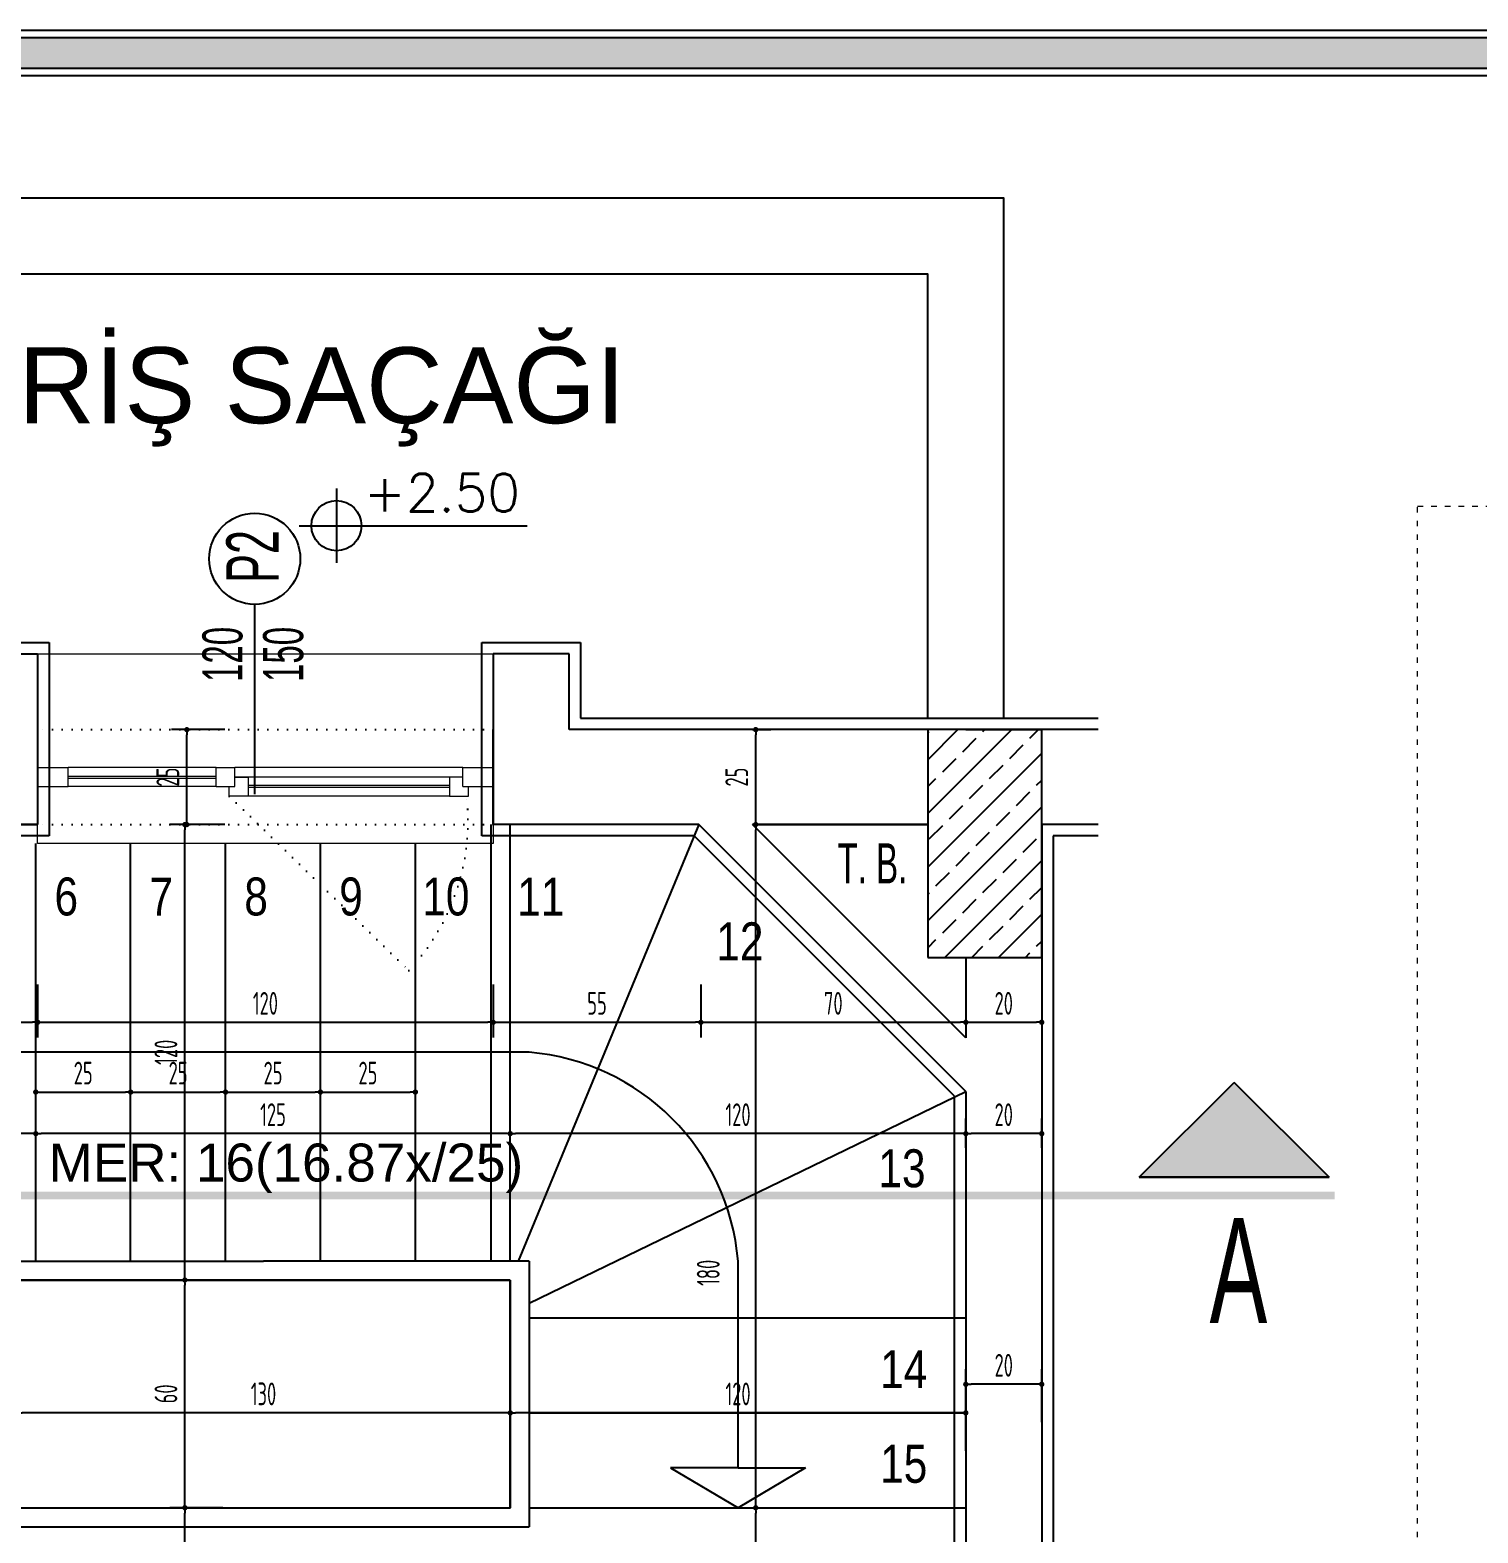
# Model space of a CAD drawing. Extents: x 41749 to 92598, y -24291 to 29432.
# Drawn here: x 88390 to 89343, y -22381 to -21391 of the extents above; entities that cross this region are included whole.
import ezdxf

# ---------------------------------------------------------------- set-up
doc = ezdxf.new("R2010")
doc.units = 0
doc.header["$MEASUREMENT"] = 0
doc.header["$PDMODE"] = 3
for name, pattern in [('ACAD_ISO03W100', [30, 12, -18]), ('DASHED', [0.75, 0.5, -0.25]), ('DOT', [6.35, 0, -6.35]), ('DUZ', [500, 500])]:
    doc.linetypes.add(name, pattern=pattern)
doc.layers.get('0').update_dxf_attribs({"linetype": 'CONTINUOUS'})
doc.layers.get('Defpoints').update_dxf_attribs({"linetype": 'CONTINUOUS'})
for name, color, linetype, lineweight in [('1-UYGULAMA', 6, 'DUZ', 0), ('KAPI-ACILIM1', 13, 'ACAD_ISO03W100', 20), ('KAPI-GOR', 153, 'CONTINUOUS', 15)]:
    doc.layers.add(name, color=color, linetype=linetype, lineweight=lineweight)
for name, color, linetype in [('DUVAR', 6, 'CONTINUOUS'), ('İÇ ÖLÇÜ', 95, 'CONTINUOUS'), ('KOLON', 5, 'CONTINUOUS'), ('MAHAL', 21, 'CONTINUOUS'), ('MERBAS', 231, 'CONTINUOUS'), ('MERDIVEN', 3, 'CONTINUOUS'), ('P', 7, 'DOT'), ('SEMBOL', 21, 'CONTINUOUS'), ('SIVA', 7, 'CONTINUOUS'), ('tar', 12, 'CONTINUOUS'), ('YAZI', 7, 'CONTINUOUS')]:
    doc.layers.add(name, color=color, linetype=linetype)
doc.styles.add('KOT', font='ROMANS.SHX')
doc.styles.add('mahal', font='arial.ttf', dxfattribs={"height": 70})
doc.styles.add('OLCU', font='isocpeur.ttf', dxfattribs={"width": 0.59})
doc.styles.add('POZ', font='arial.ttf', dxfattribs={"width": 0.8, "height": 12.5})
doc.dimstyles.new('OLCU3', dxfattribs={"dimscale": 0.5, "dimtxt": 30, "dimasz": 7, "dimexe": 20, "dimexo": 0, "dimgap": 10, "dimtad": 1, "dimdec": 4, "dimrnd": 0.5, "dimdsep": 46, "dimtxsty": 'OLCU', "dimblk1": 'DOT', "dimblk2": 'DOT', "dimsah": 1, "dimcen": 0.09, "dimclrt": 4, "dimadec": 0, "dimazin": 0, "dimtfac": 1, "dimtdec": 4, "dimtix": 1, "dimtmove": 2, "dimatfit": 3, "dimfxl": 0, "dimtolj": 1, "dimtzin": 0, "dimarcsym": 0})

# ---------------------------------------------------------------- blocks, each defined once
blk = doc.blocks.new('DOT')
at = {"color": 0, "linetype": 'ByBlock'}
blk.add_line((-0.5, 0), (-1, 0), dxfattribs=at)
at = {"color": 0, "linetype": 'ByBlock', "const_width": 0.5}
blk.add_lwpolyline([(-0.25, 0, 1), (0.25, 0, 1)], format="xyb", close=True, dxfattribs=at)
blk = doc.blocks.new('*D2597')
at = {"layer": 'Defpoints', "color": 0, "transparency": 16777216}
for p in [(88394.78, -21857.73), (88255.52, -21913.98), (88394.78, -22044.23)]:
    blk.add_point(p, dxfattribs=at)
at = {"layer": 'İÇ ÖLÇÜ', "color": 0, "lineweight": -2, "transparency": 16777216}
for p, q in [((88255.52, -22019.23), (88255.52, -22054.23)), ((88394.78, -22019.23), (88394.78, -22054.23)), ((88259.02, -22044.23), (88391.28, -22044.23))]:
    blk.add_line(p, q, dxfattribs=at)
at = {"layer": 'İÇ ÖLÇÜ', "color": 0, "lineweight": -2, "transparency": 16777216, "xscale": 3.5, "yscale": 3.5, "zscale": 3.5, "rotation": 180}
blk.add_blockref('DOT', (88255.52, -22044.23), dxfattribs=at)
at = {"layer": 'İÇ ÖLÇÜ', "color": 0, "lineweight": -2, "transparency": 16777216, "xscale": 3.5, "yscale": 3.5, "zscale": 3.5}
blk.add_blockref('DOT', (88394.78, -22044.23), dxfattribs=at)
at = {"layer": 'İÇ ÖLÇÜ', "color": 4, "transparency": 16777216, "insert": (88325.15, -22031.73), "char_height": 15, "attachment_point": 5, "style": 'OLCU'}
blk.add_mtext('\\A1;55', dxfattribs=at)
blk = doc.blocks.new('*D2598')
at = {"layer": 'Defpoints', "color": 0, "transparency": 16777216}
for p in [(88394.78, -21851.48), (88694.78, -21896.51), (88694.78, -22044.23)]:
    blk.add_point(p, dxfattribs=at)
at = {"layer": 'İÇ ÖLÇÜ', "color": 0, "lineweight": -2, "transparency": 16777216}
for p, q in [((88394.78, -22019.23), (88394.78, -22054.23)), ((88694.78, -22019.23), (88694.78, -22054.23)), ((88398.28, -22044.23), (88691.28, -22044.23))]:
    blk.add_line(p, q, dxfattribs=at)
at = {"layer": 'İÇ ÖLÇÜ', "color": 0, "lineweight": -2, "transparency": 16777216, "xscale": 3.5, "yscale": 3.5, "zscale": 3.5, "rotation": 180}
blk.add_blockref('DOT', (88394.78, -22044.23), dxfattribs=at)
at = {"layer": 'İÇ ÖLÇÜ', "color": 0, "lineweight": -2, "transparency": 16777216, "xscale": 3.5, "yscale": 3.5, "zscale": 3.5}
blk.add_blockref('DOT', (88694.78, -22044.23), dxfattribs=at)
at = {"layer": 'İÇ ÖLÇÜ', "color": 4, "transparency": 16777216, "insert": (88544.78, -22031.73), "char_height": 15, "attachment_point": 5, "style": 'OLCU'}
blk.add_mtext('\\A1;120', dxfattribs=at)
blk = doc.blocks.new('*D2599')
at = {"layer": 'Defpoints', "color": 0, "transparency": 16777216}
for p in [(88694.78, -21896.51), (88831.55, -21913.98), (88831.55, -22044.23)]:
    blk.add_point(p, dxfattribs=at)
at = {"layer": 'İÇ ÖLÇÜ', "color": 0, "lineweight": -2, "transparency": 16777216}
for p, q in [((88694.78, -22019.23), (88694.78, -22054.23)), ((88831.55, -22019.23), (88831.55, -22054.23)), ((88698.28, -22044.23), (88828.05, -22044.23))]:
    blk.add_line(p, q, dxfattribs=at)
at = {"layer": 'İÇ ÖLÇÜ', "color": 0, "lineweight": -2, "transparency": 16777216, "xscale": 3.5, "yscale": 3.5, "zscale": 3.5, "rotation": 180}
blk.add_blockref('DOT', (88694.78, -22044.23), dxfattribs=at)
at = {"layer": 'İÇ ÖLÇÜ', "color": 0, "lineweight": -2, "transparency": 16777216, "xscale": 3.5, "yscale": 3.5, "zscale": 3.5}
blk.add_blockref('DOT', (88831.55, -22044.23), dxfattribs=at)
at = {"layer": 'İÇ ÖLÇÜ', "color": 4, "transparency": 16777216, "insert": (88763.16, -22031.73), "char_height": 15, "attachment_point": 5, "style": 'OLCU'}
blk.add_mtext('\\A1;55', dxfattribs=at)
blk = doc.blocks.new('*D2600')
at = {"layer": 'Defpoints', "color": 0, "transparency": 16777216}
for p in [(88831.55, -21913.98), (89006.03, -22027.92), (89006.03, -22044.23)]:
    blk.add_point(p, dxfattribs=at)
at = {"layer": 'İÇ ÖLÇÜ', "color": 0, "lineweight": -2, "transparency": 16777216}
for p, q in [((88831.55, -22019.23), (88831.55, -22054.23)), ((89006.03, -22027.92), (89006.03, -22054.23)), ((88835.05, -22044.23), (89002.53, -22044.23))]:
    blk.add_line(p, q, dxfattribs=at)
at = {"layer": 'İÇ ÖLÇÜ', "color": 0, "lineweight": -2, "transparency": 16777216, "xscale": 3.5, "yscale": 3.5, "zscale": 3.5, "rotation": 180}
blk.add_blockref('DOT', (88831.55, -22044.23), dxfattribs=at)
at = {"layer": 'İÇ ÖLÇÜ', "color": 0, "lineweight": -2, "transparency": 16777216, "xscale": 3.5, "yscale": 3.5, "zscale": 3.5}
blk.add_blockref('DOT', (89006.03, -22044.23), dxfattribs=at)
at = {"layer": 'İÇ ÖLÇÜ', "color": 4, "transparency": 16777216, "insert": (88918.79, -22031.73), "char_height": 15, "attachment_point": 5, "style": 'OLCU'}
blk.add_mtext('\\A1;70', dxfattribs=at)
blk = doc.blocks.new('*D2601')
at = {"layer": 'Defpoints', "color": 0, "transparency": 16777216}
for p in [(89006.03, -22027.92), (89056.03, -22042.51), (89056.03, -22044.23)]:
    blk.add_point(p, dxfattribs=at)
at = {"layer": 'İÇ ÖLÇÜ', "color": 0, "lineweight": -2, "transparency": 16777216}
for p, q in [((89006.03, -22027.92), (89006.03, -22054.23)), ((89009.53, -22044.23), (89052.53, -22044.23)), ((89056.03, -22042.51), (89056.03, -22054.23))]:
    blk.add_line(p, q, dxfattribs=at)
at = {"layer": 'İÇ ÖLÇÜ', "color": 0, "lineweight": -2, "transparency": 16777216, "xscale": 3.5, "yscale": 3.5, "zscale": 3.5, "rotation": 180}
blk.add_blockref('DOT', (89006.03, -22044.23), dxfattribs=at)
at = {"layer": 'İÇ ÖLÇÜ', "color": 0, "lineweight": -2, "transparency": 16777216, "xscale": 3.5, "yscale": 3.5, "zscale": 3.5}
blk.add_blockref('DOT', (89056.03, -22044.23), dxfattribs=at)
at = {"layer": 'İÇ ÖLÇÜ', "color": 4, "transparency": 16777216, "insert": (89031.03, -22031.73), "char_height": 15, "attachment_point": 5, "style": 'OLCU'}
blk.add_mtext('\\A1;20', dxfattribs=at)
blk = doc.blocks.new('*D2602')
at = {"layer": 'Defpoints', "color": 0, "transparency": 16777216}
for p in [(89006.03, -22117.57), (89006.03, -22127.02), (89056.03, -22127.02)]:
    blk.add_point(p, dxfattribs=at)
at = {"layer": 'İÇ ÖLÇÜ', "color": 0, "lineweight": -2, "transparency": 16777216}
for p, q in [((89006.03, -22127.02), (89006.03, -22107.57)), ((89056.03, -22127.02), (89056.03, -22107.57)), ((89052.53, -22117.57), (89009.53, -22117.57))]:
    blk.add_line(p, q, dxfattribs=at)
at = {"layer": 'İÇ ÖLÇÜ', "color": 0, "lineweight": -2, "transparency": 16777216, "xscale": 3.5, "yscale": 3.5, "zscale": 3.5, "rotation": 180}
blk.add_blockref('DOT', (89006.03, -22117.57), dxfattribs=at)
at = {"layer": 'İÇ ÖLÇÜ', "color": 0, "lineweight": -2, "transparency": 16777216, "xscale": 3.5, "yscale": 3.5, "zscale": 3.5}
blk.add_blockref('DOT', (89056.03, -22117.57), dxfattribs=at)
at = {"layer": 'İÇ ÖLÇÜ', "color": 4, "transparency": 16777216, "insert": (89031.03, -22105.07), "char_height": 15, "attachment_point": 5, "style": 'OLCU'}
blk.add_mtext('\\A1;20', dxfattribs=at)
blk = doc.blocks.new('*D2603')
at = {"layer": 'Defpoints', "color": 0, "transparency": 16777216}
for p in [(88706.03, -22117.57), (88706.03, -22127.02), (89006.03, -22127.02)]:
    blk.add_point(p, dxfattribs=at)
at = {"layer": 'İÇ ÖLÇÜ', "color": 0, "lineweight": -2, "transparency": 16777216}
for p, q in [((88706.03, -22127.02), (88706.03, -22107.57)), ((89006.03, -22127.02), (89006.03, -22107.57)), ((89002.53, -22117.57), (88709.53, -22117.57))]:
    blk.add_line(p, q, dxfattribs=at)
at = {"layer": 'İÇ ÖLÇÜ', "color": 0, "lineweight": -2, "transparency": 16777216, "xscale": 3.5, "yscale": 3.5, "zscale": 3.5, "rotation": 180}
blk.add_blockref('DOT', (88706.03, -22117.57), dxfattribs=at)
at = {"layer": 'İÇ ÖLÇÜ', "color": 0, "lineweight": -2, "transparency": 16777216, "xscale": 3.5, "yscale": 3.5, "zscale": 3.5}
blk.add_blockref('DOT', (89006.03, -22117.57), dxfattribs=at)
at = {"layer": 'İÇ ÖLÇÜ', "color": 4, "transparency": 16777216, "insert": (88856.03, -22105.07), "char_height": 15, "attachment_point": 5, "style": 'OLCU'}
blk.add_mtext('\\A1;120', dxfattribs=at)
blk = doc.blocks.new('*D2604')
at = {"layer": 'Defpoints', "color": 0, "transparency": 16777216}
for p in [(88393.53, -22117.57), (88393.53, -22127.02), (88706.03, -22127.02)]:
    blk.add_point(p, dxfattribs=at)
at = {"layer": 'İÇ ÖLÇÜ', "color": 0, "lineweight": -2, "transparency": 16777216}
for p, q in [((88393.53, -22127.02), (88393.53, -22107.57)), ((88706.03, -22127.02), (88706.03, -22107.57)), ((88702.53, -22117.57), (88397.03, -22117.57))]:
    blk.add_line(p, q, dxfattribs=at)
at = {"layer": 'İÇ ÖLÇÜ', "color": 0, "lineweight": -2, "transparency": 16777216, "xscale": 3.5, "yscale": 3.5, "zscale": 3.5, "rotation": 180}
blk.add_blockref('DOT', (88393.53, -22117.57), dxfattribs=at)
at = {"layer": 'İÇ ÖLÇÜ', "color": 0, "lineweight": -2, "transparency": 16777216, "xscale": 3.5, "yscale": 3.5, "zscale": 3.5}
blk.add_blockref('DOT', (88706.03, -22117.57), dxfattribs=at)
at = {"layer": 'İÇ ÖLÇÜ', "color": 4, "transparency": 16777216, "insert": (88549.78, -22105.07), "char_height": 15, "attachment_point": 5, "style": 'OLCU'}
blk.add_mtext('\\A1;125', dxfattribs=at)
blk = doc.blocks.new('*D2605')
at = {"layer": 'Defpoints', "color": 0, "transparency": 16777216}
for p in [(88081.03, -22117.57), (88081.03, -22127.02), (88393.53, -22127.02)]:
    blk.add_point(p, dxfattribs=at)
at = {"layer": 'İÇ ÖLÇÜ', "color": 0, "lineweight": -2, "transparency": 16777216}
for p, q in [((88081.03, -22127.02), (88081.03, -22107.57)), ((88393.53, -22127.02), (88393.53, -22107.57)), ((88390.03, -22117.57), (88084.53, -22117.57))]:
    blk.add_line(p, q, dxfattribs=at)
at = {"layer": 'İÇ ÖLÇÜ', "color": 0, "lineweight": -2, "transparency": 16777216, "xscale": 3.5, "yscale": 3.5, "zscale": 3.5, "rotation": 180}
blk.add_blockref('DOT', (88081.03, -22117.57), dxfattribs=at)
at = {"layer": 'İÇ ÖLÇÜ', "color": 0, "lineweight": -2, "transparency": 16777216, "xscale": 3.5, "yscale": 3.5, "zscale": 3.5}
blk.add_blockref('DOT', (88393.53, -22117.57), dxfattribs=at)
at = {"layer": 'İÇ ÖLÇÜ', "color": 4, "transparency": 16777216, "insert": (88237.28, -22105.07), "char_height": 15, "attachment_point": 5, "style": 'OLCU'}
blk.add_mtext('\\A1;125', dxfattribs=at)
blk = doc.blocks.new('*D2607')
at = {"layer": 'Defpoints', "color": 0, "transparency": 16777216}
for p in [(89006.03, -22282.65), (89056.03, -22365.61), (89006.03, -22437.95)]:
    blk.add_point(p, dxfattribs=at)
at = {"layer": 'İÇ ÖLÇÜ', "color": 0, "lineweight": -2, "transparency": 16777216}
for p, q in [((89006.03, -22307.65), (89006.03, -22272.65)), ((89056.03, -22307.65), (89056.03, -22272.65)), ((89052.53, -22282.65), (89009.53, -22282.65))]:
    blk.add_line(p, q, dxfattribs=at)
at = {"layer": 'İÇ ÖLÇÜ', "color": 0, "lineweight": -2, "transparency": 16777216, "xscale": 3.5, "yscale": 3.5, "zscale": 3.5, "rotation": 180}
blk.add_blockref('DOT', (89006.03, -22282.65), dxfattribs=at)
at = {"layer": 'İÇ ÖLÇÜ', "color": 0, "lineweight": -2, "transparency": 16777216, "xscale": 3.5, "yscale": 3.5, "zscale": 3.5}
blk.add_blockref('DOT', (89056.03, -22282.65), dxfattribs=at)
at = {"layer": 'İÇ ÖLÇÜ', "color": 4, "transparency": 16777216, "insert": (89031.03, -22270.15), "char_height": 15, "attachment_point": 5, "style": 'OLCU'}
blk.add_mtext('\\A1;20', dxfattribs=at)
blk = doc.blocks.new('*D2608')
at = {"layer": 'Defpoints', "color": 0, "transparency": 16777216}
for p in [(88706.03, -22301.48), (88706.03, -22334.54), (89006.03, -22456.78)]:
    blk.add_point(p, dxfattribs=at)
at = {"layer": 'İÇ ÖLÇÜ', "color": 0, "lineweight": -2, "transparency": 16777216}
for p, q in [((88706.03, -22326.48), (88706.03, -22291.48)), ((89006.03, -22326.48), (89006.03, -22291.48)), ((89002.53, -22301.48), (88709.53, -22301.48))]:
    blk.add_line(p, q, dxfattribs=at)
at = {"layer": 'İÇ ÖLÇÜ', "color": 0, "lineweight": -2, "transparency": 16777216, "xscale": 3.5, "yscale": 3.5, "zscale": 3.5, "rotation": 180}
blk.add_blockref('DOT', (88706.03, -22301.48), dxfattribs=at)
at = {"layer": 'İÇ ÖLÇÜ', "color": 0, "lineweight": -2, "transparency": 16777216, "xscale": 3.5, "yscale": 3.5, "zscale": 3.5}
blk.add_blockref('DOT', (89006.03, -22301.48), dxfattribs=at)
at = {"layer": 'İÇ ÖLÇÜ', "color": 4, "transparency": 16777216, "insert": (88856.03, -22288.98), "char_height": 15, "attachment_point": 5, "style": 'OLCU'}
blk.add_mtext('\\A1;120', dxfattribs=at)
blk = doc.blocks.new('*D2609')
at = {"layer": 'Defpoints', "color": 0, "transparency": 16777216}
for p in [(88381.03, -22301.48), (88381.03, -22334.54), (88706.03, -22334.54)]:
    blk.add_point(p, dxfattribs=at)
at = {"layer": 'İÇ ÖLÇÜ', "color": 0, "lineweight": -2, "transparency": 16777216}
for p, q in [((88381.03, -22326.48), (88381.03, -22291.48)), ((88706.03, -22326.48), (88706.03, -22291.48)), ((88702.53, -22301.48), (88384.53, -22301.48))]:
    blk.add_line(p, q, dxfattribs=at)
at = {"layer": 'İÇ ÖLÇÜ', "color": 0, "lineweight": -2, "transparency": 16777216, "xscale": 3.5, "yscale": 3.5, "zscale": 3.5, "rotation": 180}
blk.add_blockref('DOT', (88381.03, -22301.48), dxfattribs=at)
at = {"layer": 'İÇ ÖLÇÜ', "color": 0, "lineweight": -2, "transparency": 16777216, "xscale": 3.5, "yscale": 3.5, "zscale": 3.5}
blk.add_blockref('DOT', (88706.03, -22301.48), dxfattribs=at)
at = {"layer": 'İÇ ÖLÇÜ', "color": 4, "transparency": 16777216, "insert": (88543.53, -22288.98), "char_height": 15, "attachment_point": 5, "style": 'OLCU'}
blk.add_mtext('\\A1;130', dxfattribs=at)
blk = doc.blocks.new('*D2619')
at = {"layer": 'Defpoints', "color": 0, "transparency": 16777216}
for p in [(88491.74, -22363.98), (88578.13, -22363.98), (88664.1, -22663.98)]:
    blk.add_point(p, dxfattribs=at)
at = {"layer": 'İÇ ÖLÇÜ', "color": 0, "lineweight": -2, "transparency": 16777216}
for p, q in [((88516.74, -22363.98), (88481.74, -22363.98)), ((88491.74, -22660.48), (88491.74, -22367.48)), ((88516.74, -22663.98), (88481.74, -22663.98))]:
    blk.add_line(p, q, dxfattribs=at)
at = {"layer": 'İÇ ÖLÇÜ', "color": 0, "lineweight": -2, "transparency": 16777216, "xscale": 3.5, "yscale": 3.5, "zscale": 3.5}
for p, rotation in [((88491.74, -22363.98), 90), ((88491.74, -22663.98), 270)]:
    blk.add_blockref('DOT', p, dxfattribs=dict(at, rotation=rotation))
at = {"layer": 'İÇ ÖLÇÜ', "color": 4, "transparency": 16777216, "insert": (88479.24, -22513.98), "char_height": 15, "attachment_point": 5, "rotation": 90, "style": 'OLCU'}
blk.add_mtext('\\A1;120', dxfattribs=at)
blk = doc.blocks.new('*D2620')
at = {"layer": 'Defpoints', "color": 0, "transparency": 16777216}
for p in [(88491.74, -22213.98), (88561.58, -22213.98), (88578.13, -22363.98)]:
    blk.add_point(p, dxfattribs=at)
at = {"layer": 'İÇ ÖLÇÜ', "color": 0, "lineweight": -2, "transparency": 16777216}
for p, q in [((88516.74, -22213.98), (88481.74, -22213.98)), ((88491.74, -22360.48), (88491.74, -22217.48)), ((88516.74, -22363.98), (88481.74, -22363.98))]:
    blk.add_line(p, q, dxfattribs=at)
at = {"layer": 'İÇ ÖLÇÜ', "color": 0, "lineweight": -2, "transparency": 16777216, "xscale": 3.5, "yscale": 3.5, "zscale": 3.5}
for p, rotation in [((88491.74, -22213.98), 90), ((88491.74, -22363.98), 270)]:
    blk.add_blockref('DOT', p, dxfattribs=dict(at, rotation=rotation))
at = {"layer": 'İÇ ÖLÇÜ', "color": 4, "transparency": 16777216, "insert": (88479.24, -22288.98), "char_height": 15, "attachment_point": 5, "rotation": 90, "style": 'OLCU'}
blk.add_mtext('\\A1;60', dxfattribs=at)
blk = doc.blocks.new('*D2621')
at = {"layer": 'Defpoints', "color": 0, "transparency": 16777216}
for p in [(88491.74, -21913.98), (88730, -21913.98), (88561.58, -22213.98)]:
    blk.add_point(p, dxfattribs=at)
at = {"layer": 'İÇ ÖLÇÜ', "color": 0, "lineweight": -2, "transparency": 16777216}
for p, q in [((88516.74, -21913.98), (88481.74, -21913.98)), ((88491.74, -22210.48), (88491.74, -21917.48)), ((88516.74, -22213.98), (88481.74, -22213.98))]:
    blk.add_line(p, q, dxfattribs=at)
at = {"layer": 'İÇ ÖLÇÜ', "color": 0, "lineweight": -2, "transparency": 16777216, "xscale": 3.5, "yscale": 3.5, "zscale": 3.5}
for p, rotation in [((88491.74, -21913.98), 90), ((88491.74, -22213.98), 270)]:
    blk.add_blockref('DOT', p, dxfattribs=dict(at, rotation=rotation))
at = {"layer": 'İÇ ÖLÇÜ', "color": 4, "transparency": 16777216, "insert": (88479.24, -22063.98), "char_height": 15, "attachment_point": 5, "rotation": 90, "style": 'OLCU'}
blk.add_mtext('\\A1;120', dxfattribs=at)
blk = doc.blocks.new('*D2622')
at = {"layer": 'Defpoints', "color": 0, "transparency": 16777216}
for p in [(88492.99, -21851.48), (88732.5, -21851.48), (88731.25, -21913.98)]:
    blk.add_point(p, dxfattribs=at)
at = {"layer": 'İÇ ÖLÇÜ', "color": 0, "lineweight": -2, "transparency": 16777216}
for p, q in [((88517.99, -21851.48), (88482.99, -21851.48)), ((88492.99, -21910.48), (88492.99, -21854.98)), ((88517.99, -21913.98), (88482.99, -21913.98))]:
    blk.add_line(p, q, dxfattribs=at)
at = {"layer": 'İÇ ÖLÇÜ', "color": 0, "lineweight": -2, "transparency": 16777216, "xscale": 3.5, "yscale": 3.5, "zscale": 3.5}
for p, rotation in [((88492.99, -21851.48), 90), ((88492.99, -21913.98), 270)]:
    blk.add_blockref('DOT', p, dxfattribs=dict(at, rotation=rotation))
at = {"layer": 'İÇ ÖLÇÜ', "color": 4, "transparency": 16777216, "insert": (88480.49, -21882.73), "char_height": 15, "attachment_point": 5, "rotation": 90, "style": 'OLCU'}
blk.add_mtext('\\A1;25', dxfattribs=at)
blk = doc.blocks.new('*D2624')
at = {"layer": 'Defpoints', "color": 0, "transparency": 16777216}
for p in [(88779.25, -22363.98), (88867.67, -22363.98), (88855.74, -22663.98)]:
    blk.add_point(p, dxfattribs=at)
at = {"layer": 'İÇ ÖLÇÜ', "color": 0, "lineweight": -2, "transparency": 16777216}
for p, q in [((88842.67, -22363.98), (88877.67, -22363.98)), ((88867.67, -22660.48), (88867.67, -22367.48)), ((88855.74, -22663.98), (88877.67, -22663.98))]:
    blk.add_line(p, q, dxfattribs=at)
at = {"layer": 'İÇ ÖLÇÜ', "color": 0, "lineweight": -2, "transparency": 16777216, "xscale": 3.5, "yscale": 3.5, "zscale": 3.5}
for p, rotation in [((88867.67, -22363.98), 90), ((88867.67, -22663.98), 270)]:
    blk.add_blockref('DOT', p, dxfattribs=dict(at, rotation=rotation))
at = {"layer": 'İÇ ÖLÇÜ', "color": 4, "transparency": 16777216, "insert": (88855.17, -22513.98), "char_height": 15, "attachment_point": 5, "rotation": 90, "style": 'OLCU'}
blk.add_mtext('\\A1;120', dxfattribs=at)
blk = doc.blocks.new('*D2625')
at = {"layer": 'Defpoints', "color": 0, "transparency": 16777216}
for p in [(88865.65, -21913.98), (88867.67, -21913.98), (88779.25, -22363.98)]:
    blk.add_point(p, dxfattribs=at)
at = {"layer": 'İÇ ÖLÇÜ', "color": 0, "lineweight": -2, "transparency": 16777216}
for p, q in [((88865.65, -21913.98), (88877.67, -21913.98)), ((88867.67, -22360.48), (88867.67, -21917.48)), ((88842.67, -22363.98), (88877.67, -22363.98))]:
    blk.add_line(p, q, dxfattribs=at)
at = {"layer": 'İÇ ÖLÇÜ', "color": 0, "lineweight": -2, "transparency": 16777216, "xscale": 3.5, "yscale": 3.5, "zscale": 3.5}
for p, rotation in [((88867.67, -21913.98), 90), ((88867.67, -22363.98), 270)]:
    blk.add_blockref('DOT', p, dxfattribs=dict(at, rotation=rotation))
at = {"layer": 'İÇ ÖLÇÜ', "color": 4, "transparency": 16777216, "insert": (88836.42, -22209.23), "char_height": 15, "attachment_point": 5, "rotation": 90, "style": 'OLCU'}
blk.add_mtext('\\A1;180', dxfattribs=at)
blk = doc.blocks.new('*D2626')
at = {"layer": 'Defpoints', "color": 0, "transparency": 16777216}
for p in [(88865.65, -21851.48), (88867.67, -21851.48), (88865.65, -21913.98)]:
    blk.add_point(p, dxfattribs=at)
at = {"layer": 'İÇ ÖLÇÜ', "color": 0, "lineweight": -2, "transparency": 16777216}
for p, q in [((88865.65, -21851.48), (88877.67, -21851.48)), ((88867.67, -21910.48), (88867.67, -21854.98)), ((88865.65, -21913.98), (88877.67, -21913.98))]:
    blk.add_line(p, q, dxfattribs=at)
at = {"layer": 'İÇ ÖLÇÜ', "color": 0, "lineweight": -2, "transparency": 16777216, "xscale": 3.5, "yscale": 3.5, "zscale": 3.5}
for p, rotation in [((88867.67, -21851.48), 90), ((88867.67, -21913.98), 270)]:
    blk.add_blockref('DOT', p, dxfattribs=dict(at, rotation=rotation))
at = {"layer": 'İÇ ÖLÇÜ', "color": 4, "transparency": 16777216, "insert": (88855.17, -21882.73), "char_height": 15, "attachment_point": 5, "rotation": 90, "style": 'OLCU'}
blk.add_mtext('\\A1;25', dxfattribs=at)
blk = doc.blocks.new('KOTBLK04')
for p, q in [((0, 0.49), (0, -0.49)), ((-0.49, 0), (2.51, 0))]:
    blk.add_line(p, q)
blk.add_circle((0, 0), 0.33)
at = {"color": 7, "style": 'KOT'}
blk.add_attdef('TEMIZ', (0.359, 0.185), '', height=1, dxfattribs=at)
blk = doc.blocks.new('*D2637')
at = {"layer": 'Defpoints', "color": 0, "transparency": 16777216}
for p in [(88456.03, -22090.18), (88393.53, -22096.68), (88456.03, -22096.68)]:
    blk.add_point(p, dxfattribs=at)
at = {"layer": 'İÇ ÖLÇÜ', "color": 0, "lineweight": -2, "transparency": 16777216}
for p, q in [((88393.53, -22096.68), (88393.53, -22080.18)), ((88456.03, -22096.68), (88456.03, -22080.18)), ((88397.03, -22090.18), (88452.53, -22090.18))]:
    blk.add_line(p, q, dxfattribs=at)
at = {"layer": 'İÇ ÖLÇÜ', "color": 0, "lineweight": -2, "transparency": 16777216, "xscale": 3.5, "yscale": 3.5, "zscale": 3.5, "rotation": 180}
blk.add_blockref('DOT', (88393.53, -22090.18), dxfattribs=at)
at = {"layer": 'İÇ ÖLÇÜ', "color": 0, "lineweight": -2, "transparency": 16777216, "xscale": 3.5, "yscale": 3.5, "zscale": 3.5}
blk.add_blockref('DOT', (88456.03, -22090.18), dxfattribs=at)
at = {"layer": 'İÇ ÖLÇÜ', "color": 4, "transparency": 16777216, "insert": (88424.78, -22077.68), "char_height": 15, "attachment_point": 5, "style": 'OLCU'}
blk.add_mtext('\\A1;25', dxfattribs=at)
blk = doc.blocks.new('*D2638')
at = {"layer": 'Defpoints', "color": 0, "transparency": 16777216}
for p in [(88518.53, -22090.18), (88518.53, -22090.18), (88456.03, -22096.68)]:
    blk.add_point(p, dxfattribs=at)
at = {"layer": 'İÇ ÖLÇÜ', "color": 0, "lineweight": -2, "transparency": 16777216}
for p, q in [((88456.03, -22096.68), (88456.03, -22080.18)), ((88518.53, -22090.18), (88518.53, -22080.18)), ((88459.53, -22090.18), (88515.03, -22090.18))]:
    blk.add_line(p, q, dxfattribs=at)
at = {"layer": 'İÇ ÖLÇÜ', "color": 0, "lineweight": -2, "transparency": 16777216, "xscale": 3.5, "yscale": 3.5, "zscale": 3.5, "rotation": 180}
blk.add_blockref('DOT', (88456.03, -22090.18), dxfattribs=at)
at = {"layer": 'İÇ ÖLÇÜ', "color": 0, "lineweight": -2, "transparency": 16777216, "xscale": 3.5, "yscale": 3.5, "zscale": 3.5}
blk.add_blockref('DOT', (88518.53, -22090.18), dxfattribs=at)
at = {"layer": 'İÇ ÖLÇÜ', "color": 4, "transparency": 16777216, "insert": (88487.28, -22077.68), "char_height": 15, "attachment_point": 5, "style": 'OLCU'}
blk.add_mtext('\\A1;25', dxfattribs=at)
blk = doc.blocks.new('*D2639')
at = {"layer": 'Defpoints', "color": 0, "transparency": 16777216}
for p in [(88518.53, -22090.18), (88581.03, -22090.18), (88581.03, -22090.18)]:
    blk.add_point(p, dxfattribs=at)
at = {"layer": 'İÇ ÖLÇÜ', "color": 0, "lineweight": -2, "transparency": 16777216}
for p, q in [((88518.53, -22090.18), (88518.53, -22080.18)), ((88581.03, -22090.18), (88581.03, -22080.18)), ((88522.03, -22090.18), (88577.53, -22090.18))]:
    blk.add_line(p, q, dxfattribs=at)
at = {"layer": 'İÇ ÖLÇÜ', "color": 0, "lineweight": -2, "transparency": 16777216, "xscale": 3.5, "yscale": 3.5, "zscale": 3.5, "rotation": 180}
blk.add_blockref('DOT', (88518.53, -22090.18), dxfattribs=at)
at = {"layer": 'İÇ ÖLÇÜ', "color": 0, "lineweight": -2, "transparency": 16777216, "xscale": 3.5, "yscale": 3.5, "zscale": 3.5}
blk.add_blockref('DOT', (88581.03, -22090.18), dxfattribs=at)
at = {"layer": 'İÇ ÖLÇÜ', "color": 4, "transparency": 16777216, "insert": (88549.78, -22077.68), "char_height": 15, "attachment_point": 5, "style": 'OLCU'}
blk.add_mtext('\\A1;25', dxfattribs=at)
blk = doc.blocks.new('*D2640')
at = {"layer": 'Defpoints', "color": 0, "transparency": 16777216}
for p in [(88581.03, -22090.18), (88643.53, -22090.18), (88643.53, -22093.82)]:
    blk.add_point(p, dxfattribs=at)
at = {"layer": 'İÇ ÖLÇÜ', "color": 0, "lineweight": -2, "transparency": 16777216}
for p, q in [((88581.03, -22090.18), (88581.03, -22080.18)), ((88643.53, -22093.82), (88643.53, -22080.18)), ((88584.53, -22090.18), (88640.03, -22090.18))]:
    blk.add_line(p, q, dxfattribs=at)
at = {"layer": 'İÇ ÖLÇÜ', "color": 0, "lineweight": -2, "transparency": 16777216, "xscale": 3.5, "yscale": 3.5, "zscale": 3.5, "rotation": 180}
blk.add_blockref('DOT', (88581.03, -22090.18), dxfattribs=at)
at = {"layer": 'İÇ ÖLÇÜ', "color": 0, "lineweight": -2, "transparency": 16777216, "xscale": 3.5, "yscale": 3.5, "zscale": 3.5}
blk.add_blockref('DOT', (88643.53, -22090.18), dxfattribs=at)
at = {"layer": 'İÇ ÖLÇÜ', "color": 4, "transparency": 16777216, "insert": (88612.28, -22077.68), "char_height": 15, "attachment_point": 5, "style": 'OLCU'}
blk.add_mtext('\\A1;25', dxfattribs=at)

msp = doc.modelspace()

# ---------------------------------------------------------------- hatches: boundary and pattern name
at = {"layer": 'KOLON'}
msp.add_hatch(color=256, dxfattribs=at).paths.add_polyline_path([(89182.79207, -22083.78062), (89120.29207, -22146.28062), (89245.29207, -22146.28062)])
at = {"layer": 'tar'}
h = msp.add_hatch(dxfattribs=at)
h.set_pattern_fill('ANSI33', color=256, scale=100, style=0)
h.set_pattern_definition([(45, (-46000.31, 33889.37), (-17.6776695, 17.6776695), []), (45, (-45982.632, 33889.37), (-17.6776695, 17.6776695), [12.5, -6.25])])
h.paths.add_polyline_path([(88081.0318, -21851.4803), (88056.0318, -21851.4803), (88031.0318, -21851.4803), (88031.0318, -22363.9803), (88081.0318, -22363.9803)])
h.paths.add_polyline_path([(89056.0318, -21851.4803), (88981.0318, -21851.4803), (88981.0318, -22001.4803), (89056.0318, -22001.4803)])
h.paths.add_polyline_path([(88181.0318, -22638.9803), (88031.0318, -22638.9803), (88031.0318, -22713.9803), (88181.0318, -22713.9803)])
h.paths.add_polyline_path([(89056.0318, -22638.9803), (88906.0318, -22638.9803), (88906.0318, -22713.9803), (89056.0318, -22713.9803)])

# ---------------------------------------------------------------- linework, layer by layer
at = {"layer": '1-UYGULAMA'}
for p, q in [((88718.5318, -21913.9803), (88830.29586, -21913.9803)), ((88830.29586, -21913.9803), (88730.00204, -21913.9803))]:
    msp.add_line(p, q, dxfattribs=at)
at = {"layer": 'DUVAR'}
for p, q in [((88344.7818, -21801.4803), (88394.7818, -21801.4803)), ((88394.7818, -21801.4803), (88394.7818, -21913.9803)), ((88744.7818, -21801.4803), (88694.7818, -21801.4803)), ((88694.7818, -21801.4803), (88694.7818, -21913.9803)), ((88744.7818, -21851.4803), (88744.7818, -21801.4803)), ((88394.7818, -21851.4803), (88394.7818, -21913.9803)), ((88694.7818, -21913.9803), (88694.7818, -21851.4803)), ((88694.7818, -21851.4803), (88694.7818, -21913.9803)), ((88694.7818, -21913.9803), (88694.7818, -21851.4803)), ((88694.7818, -21913.9803), (88694.7818, -21851.4803)), ((88694.7818, -21851.4803), (88694.7818, -21913.9803)), ((88694.7818, -21851.4803), (88694.7818, -21913.9803)), ((88981.0318, -21851.4803), (88744.7818, -21851.4803)), ((88981.0318, -21851.4803), (88744.7818, -21851.4803)), ((89093.2061, -21851.48728), (89056.0318, -21851.4803)), ((89093.2061, -21851.4803), (89056.0318, -21851.4803)), ((88256.76773, -21913.9803), (88394.7818, -21913.9803)), ((88394.7818, -21913.9803), (88256.76773, -21913.9803)), ((88394.7818, -21913.9803), (88256.76773, -21913.9803)), ((88830.29586, -21913.9803), (88694.7818, -21913.9803)), ((88830.29586, -21913.9803), (88694.7818, -21913.9803)), ((88830.29586, -21913.9803), (88694.7818, -21913.9803)), ((89006.0318, -22089.71624), (88830.29586, -21913.9803)), ((88981.0318, -21913.9803), (88865.6512, -21913.9803)), ((88981.0318, -21913.9803), (88865.6512, -21913.9803)), ((88981.0318, -21913.9803), (88865.6512, -21913.9803)), ((88865.6512, -21913.9803), (88981.0318, -21913.9803)), ((89006.0318, -22054.3609), (88865.6512, -21913.9803)), ((88981.0318, -21913.9803), (88865.6512, -21913.9803)), ((89093.2061, -21913.9803), (89056.0318, -21913.9803)), ((89056.0318, -21913.9803), (89056.0318, -22638.9803)), ((89006.0318, -22001.4803), (89006.0318, -22054.3609)), ((89056.0318, -22001.4803), (89056.0318, -22638.9803)), ((89006.0318, -22089.71624), (89006.0318, -22638.9803)), ((89006.0318, -22089.71624), (89006.0318, -22638.9803))]:
    msp.add_line(p, q, dxfattribs=at)
at = {"layer": 'KAPI-ACILIM1', "linetype": 'ACAD_ISO03W100', "ltscale": 0.3}
msp.add_lwpolyline([(89303.55225, -21704.35129), (90584.40629, -21704.35129), (90584.40629, -23724.46207), (89303.55225, -23724.46207)], close=True, dxfattribs=at)
at = {"layer": 'KAPI-GOR'}
for p, q in [((88394.7818, -21876.4803), (88414.7818, -21876.4803)), ((88414.7818, -21876.28569), (88512.43357, -21876.28569)), ((88414.7818, -21888.9803), (88414.7818, -21876.4803)), ((88512.43357, -21876.4803), (88524.63002, -21876.4803)), ((88512.43357, -21888.9803), (88512.43357, -21876.4803)), ((88524.63002, -21888.9803), (88524.63002, -21876.4803)), ((88674.7818, -21876.4803), (88524.63002, -21876.4803)), ((88674.7818, -21888.9803), (88674.7818, -21876.4803)), ((88674.7818, -21876.4803), (88694.7818, -21876.4803)), ((88414.7818, -21882.1053), (88512.43357, -21882.1053)), ((88414.7818, -21883.3553), (88512.43357, -21883.3553)), ((88524.63002, -21882.7303), (88533.38002, -21882.7303)), ((88533.38002, -21882.7303), (88524.63002, -21882.7303)), ((88524.63002, -21888.9803), (88524.63002, -21882.7303)), ((88533.38002, -21882.7303), (88533.38002, -21895.2303)), ((88666.0318, -21882.7303), (88533.38002, -21882.7303)), ((88666.0318, -21882.7303), (88666.0318, -21895.2303)), ((88674.7818, -21882.7303), (88666.0318, -21882.7303)), ((88394.7818, -21888.9803), (88414.7818, -21888.9803)), ((88414.7818, -21888.78569), (88512.43357, -21888.78569)), ((88512.43357, -21888.9803), (88524.63002, -21888.9803)), ((88520.88002, -21895.2303), (88520.88002, -21888.9803)), ((88533.38002, -21895.2303), (88520.88002, -21895.2303)), ((88533.38002, -21895.2303), (88520.88002, -21895.2303)), ((88666.0318, -21888.3553), (88533.38002, -21888.3553)), ((88666.0318, -21889.6053), (88533.38002, -21889.6053)), ((88666.0318, -21895.2303), (88533.38002, -21895.2303)), ((88666.0318, -21895.2303), (88678.5318, -21895.2303)), ((88674.7818, -21888.9803), (88694.7818, -21888.9803)), ((88678.5318, -21895.2303), (88678.5318, -21888.9803))]:
    msp.add_line(p, q, dxfattribs=at)
for points in [[(88394.7818, -21813.9803), (88394.7818, -21801.4803), (88694.7818, -21801.4803), (88694.7818, -21807.7303), (88694.7818, -21813.9803)], [(88694.7818, -21913.9803), (88694.7818, -21926.4803), (88394.7818, -21926.4803), (88394.7818, -21920.2303), (88394.7818, -21913.9803)]]:
    msp.add_lwpolyline(points, dxfattribs=at)
at = {"layer": 'KOLON'}
for p, q in [((89056.0318, -21851.4803), (88981.0318, -21851.4803)), ((88981.0318, -21851.4803), (88981.0318, -22001.4803)), ((89056.0318, -21851.4803), (89006.0318, -21851.4803)), ((89006.0318, -21851.4803), (89056.0318, -21851.4803)), ((89056.0318, -22001.4803), (89056.0318, -21851.4803)), ((89056.0318, -22001.4803), (89056.0318, -21851.4803)), ((88981.0318, -22001.4803), (89056.0318, -22001.4803)), ((89120.29207, -22146.28062), (89182.79207, -22083.78062)), ((89245.29207, -22146.28062), (89182.79207, -22083.78062)), ((89182.79207, -22083.78062), (89245.29207, -22146.28062)), ((89120.29207, -22146.28062), (89245.29207, -22146.28062)), ((89245.29207, -22146.28062), (89120.29207, -22146.28062))]:
    msp.add_line(p, q, dxfattribs=at)
at = {"layer": 'MAHAL'}
for points in [[(89031.03171, -21843.9803), (89031.03171, -21501.4803), (88031.03171, -21501.4803), (88031.03171, -21843.9803)], [(88981.03171, -21843.9803), (88981.03171, -21551.4803), (88081.03171, -21551.4803), (88081.03171, -21843.9803)], [(88981.03171, -21843.9803), (88981.03171, -21551.4803), (88081.03171, -21551.4803), (88081.03171, -21843.9803)]]:
    msp.add_lwpolyline(points, dxfattribs=at)
at = {"layer": 'MERBAS'}
for points in [[(87701.83095, -24290.68394), (87701.83095, -21390.68394), (92597.79335, -21390.68394), (92597.79335, -24290.68394)], [(87706.83095, -24285.68394), (87706.83095, -21395.68394), (92592.79335, -21395.68394), (92592.79335, -24285.68394)], [(87726.83095, -24265.68394), (87726.83095, -21415.68394), (92572.79335, -21415.68394), (92572.79335, -24265.68394)], [(87731.83095, -24260.68394), (87731.83095, -21420.68394), (92567.79335, -21420.68394), (92567.79335, -24260.68394)]]:
    msp.add_lwpolyline(points, close=True, dxfattribs=at)
at = {"layer": 'MERBAS', "const_width": 20}
msp.add_lwpolyline([(87716.83095, -24275.68394), (87716.83095, -21405.68394), (92582.79335, -21405.68394), (92582.79335, -24275.68394)], close=True, dxfattribs=at)
at = {"layer": 'MERBAS', "linetype": 'DASHED', "ltscale": 40, "const_width": 5}
msp.add_lwpolyline([(87800.93073, -22158.35378), (89249.01238, -22158.35378)], dxfattribs=at)
at = {"layer": 'MERDIVEN'}
for p, q in [((88693.5318, -22201.4803), (88693.5318, -21913.9803)), ((88706.0318, -22201.4803), (88706.0318, -21913.9803)), ((88830.29586, -21913.9803), (88711.33093, -22201.4803)), ((88393.5318, -22201.4803), (88393.5318, -21926.4803)), ((88456.0318, -22201.4803), (88456.0318, -21926.4803)), ((88518.5318, -22201.4803), (88518.5318, -21926.4803)), ((88581.0318, -22201.4803), (88581.0318, -21926.4803)), ((88643.5318, -22201.4803), (88643.5318, -21926.4803)), ((88718.5318, -22229.29785), (89006.0318, -22089.71624)), ((88368.5318, -22201.4803), (88543.5318, -22201.4803)), ((88718.5318, -22201.4803), (88543.5318, -22201.4803)), ((88718.5318, -22201.4803), (88718.5318, -22376.4803)), ((88381.0318, -22213.9803), (88706.0318, -22213.9803)), ((88706.0318, -22213.9803), (88706.0318, -22363.9803)), ((88718.5318, -22238.9803), (89006.0318, -22238.9803)), ((88718.5318, -22238.9803), (89006.0318, -22238.9803)), ((88718.5318, -22301.4803), (89006.0318, -22301.4803)), ((88856.0318, -22337.74216), (88811.5168, -22337.74216)), ((88811.5168, -22337.74216), (88856.0318, -22363.9803)), ((88856.0318, -22337.74216), (88900.54679, -22337.74216)), ((88900.54679, -22337.74216), (88856.0318, -22363.9803)), ((88381.0318, -22363.9803), (88706.0318, -22363.9803)), ((88718.5318, -22363.9803), (89006.0318, -22363.9803)), ((88368.5318, -22376.4803), (88718.5318, -22376.4803))]:
    msp.add_line(p, q, dxfattribs=at)
for points in [[(88718.53179, -22063.9803), (88368.5318, -22063.9803)], [(88856.0318, -22337.74216), (88856.0318, -22201.4803)]]:
    msp.add_lwpolyline(points, dxfattribs=at)
msp.add_lwpolyline([(88706.0318, -22213.9803), (88381.0318, -22213.9803), (88381.0318, -22363.9803), (88706.0318, -22363.9803)], close=True, dxfattribs=at)
msp.add_arc((88706.0318, -22213.9803), 150.51993, 4.76364181, 85.23635906, dxfattribs=at)
at = {"layer": 'P'}
for p, q in [((88694.7818, -21851.4803), (88394.7818, -21851.4803)), ((88520.99214, -21895.2303), (88639.25266, -22010.09628)), ((88694.7818, -21913.9803), (88394.7818, -21913.9803))]:
    msp.add_line(p, q, dxfattribs=at)
msp.add_arc((88533.06787, -21911.21305), 145.09688, 317.03918597, 6.32408988, dxfattribs=at)
at = {"layer": 'SIVA'}
for p, q in [((88337.2818, -21793.9803), (88402.2818, -21793.9803)), ((88402.2818, -21793.9803), (88402.2818, -21921.4803)), ((88687.2818, -21921.4803), (88687.2818, -21793.9803)), ((88687.2818, -21793.9803), (88752.2818, -21793.9803)), ((88752.2818, -21793.9803), (88752.2818, -21843.9803)), ((88752.2818, -21843.9803), (88981.0318, -21843.9803)), ((88981.0318, -21843.9803), (89056.0318, -21843.9803)), ((89056.0318, -21843.9803), (89093.2061, -21843.9803)), ((89006.0318, -22054.3609), (88865.6512, -21913.9803)), ((88865.6512, -21913.9803), (88981.0318, -21913.9803)), ((89006.0318, -22054.3609), (88865.6512, -21913.9803)), ((88865.6512, -21913.9803), (88981.0318, -21913.9803)), ((88981.0318, -21913.9803), (88981.0318, -22001.4803)), ((88981.0318, -21913.9803), (88981.0318, -22001.4803)), ((88402.2818, -21921.4803), (88259.87433, -21921.4803)), ((88827.18926, -21921.4803), (88687.2818, -21921.4803)), ((88998.5318, -22092.82284), (88827.18926, -21921.4803)), ((89093.2061, -21921.4803), (89063.5318, -21921.4803)), ((89063.5318, -21921.4803), (89063.5318, -22001.4803)), ((88981.0318, -22001.4803), (89006.0318, -22001.4803)), ((88981.0318, -22001.4803), (89006.0318, -22001.4803)), ((89006.0318, -22001.4803), (89006.0318, -22054.3609)), ((89006.0318, -22001.4803), (89006.0318, -22054.3609)), ((89063.5318, -22001.4803), (89063.5318, -22638.9803)), ((89120.29207, -22146.28062), (89182.79207, -22083.78062)), ((89182.79207, -22083.78062), (89245.29207, -22146.28062)), ((88998.5318, -22631.4803), (88998.5318, -22092.82284)), ((89245.29207, -22146.28062), (89120.29207, -22146.28062))]:
    msp.add_line(p, q, dxfattribs=at)
at = {"layer": 'YAZI'}
msp.add_line((88537.72511, -21894.07438), (88537.72511, -21768.9452), dxfattribs=at)
msp.add_circle((88537.72511, -21738.9452), 30, dxfattribs=at)

# ---------------------------------------------------------------- block references
at = {"layer": 'SEMBOL'}
ref = msp.add_blockref('KOTBLK04', (88591.56027, -21717.12654), dxfattribs=dict(at, xscale=50, yscale=50, zscale=50))
ref.add_attrib('TEMIZ', '+2.50', (88609.51861, -21707.89842), dxfattribs={"color": 54, "height": 25, "style": 'KOT'})

# ---------------------------------------------------------------- texts
at = {"layer": 'MAHAL', "insert": (88545.08447, -21590.67632), "char_height": 50, "width": 795.74, "attachment_point": 5, "style": 'mahal'}
msp.add_mtext('\\PGİRİŞ SAÇAĞI', dxfattribs=at)
at = {"layer": 'YAZI', "style": 'POZ'}
msp.add_text('MER: 16(16.87x/25)', height=25, dxfattribs=at).set_placement((88402.03398, -22149.13372))
at = {"layer": 'YAZI', "attachment_point": 5, "style": 'OLCU'}
for s, insert, char_height, width, rotation in [('{\\fArial|b0|i0|c162|p34;P2}', (88536.32362, -21737.39205), 34.56, 601.364736, 90), ('{\\fArial|b0|i0|c162|p34;120}', (88516.64574, -21801.92497), 26.4, 459.37584, 90), ('{\\fArial|b0|i0|c162|p34;150}', (88556.64574, -21801.92497), 26.4, 459.37584, 90), ('{\\fArial|b0|i0|c162|p34;T. B.}', (88944.5494, -21939.56626), 26.4, 459.37584, 0.00000001)]:
    msp.add_mtext(s, dxfattribs=dict(at, insert=insert, char_height=char_height, width=width, rotation=rotation))
at = {"layer": 'YAZI', "attachment_point": 5}
for s, insert, char_height, width, style in [('6', (88413.63463, -21961.5405), 25, 84.7943328, 'POZ'), ('7', (88476.13463, -21961.5405), 25, 84.7943328, 'POZ'), ('8', (88538.63463, -21961.5405), 25, 84.7943328, 'POZ'), ('9', (88601.13463, -21961.5405), 25, 84.7943328, 'POZ'), ('10', (88663.63463, -21961.5405), 25, 84.7943328, 'POZ'), ('11', (88726.13463, -21961.5405), 25, 84.7943328, 'POZ'), ('12', (88857.25676, -21990.89902), 25, 84.7943328, 'POZ'), ('13', (88964.0008, -22140.56773), 25, 84.7943328, 'POZ'), ('{\\fArial|b0|i0|c162|p34;A}', (89185.58521, -22207.69228), 69.12, 1202.729472, 'OLCU'), ('14', (88965.14699, -22272.71373), 25, 84.7943328, 'POZ'), ('15', (88965.14699, -22335.21373), 25, 84.7943328, 'POZ')]:
    msp.add_mtext(s, dxfattribs=dict(at, insert=insert, char_height=char_height, width=width, style=style))

# ---------------------------------------------------------------- dimensions: what is measured, and where the dimension line sits
at = {"layer": 'İÇ ÖLÇÜ'}
for base, p1, p2, picture, middle in [((88694.7818, -22044.23199), (88394.7818, -21851.4803), (88694.7818, -21896.51495), '*D2598', (88544.7818, -22031.73199)), ((89006.0318, -22044.23199), (88831.54586, -21913.9803), (89006.0318, -22027.9206), '*D2600', (88918.78883, -22031.73199)), ((89056.0318, -22044.23199), (89006.0318, -22027.9206), (89056.0318, -22042.50561), '*D2601', (89031.0318, -22031.73199)), ((88456.0318, -22090.17882), (88393.5318, -22096.67656), (88456.0318, -22096.67656), '*D2637', (88424.7818, -22077.67882)), ((88518.5318, -22090.17882), (88456.0318, -22096.67656), (88518.5318, -22090.17882), '*D2638', (88487.2818, -22077.67882)), ((88581.0318, -22090.17882), (88518.5318, -22090.17882), (88581.0318, -22090.17882), '*D2639', (88549.7818, -22077.67882)), ((88643.5318, -22090.17882), (88581.0318, -22090.17882), (88643.5318, -22093.82299), '*D2640', (88612.2818, -22077.67882)), ((88081.0318, -22117.56511), (88393.5318, -22127.02346), (88081.0318, -22127.02346), '*D2605', (88237.2818, -22105.06511)), ((88393.5318, -22117.56511), (88706.0318, -22127.02346), (88393.5318, -22127.02346), '*D2604', (88549.7818, -22105.06511)), ((88706.0318, -22117.56511), (89006.0318, -22127.02346), (88706.0318, -22127.02346), '*D2603', (88856.0318, -22105.06511)), ((89006.0318, -22117.56511), (89056.0318, -22127.02346), (89006.0318, -22127.02346), '*D2602', (89031.0318, -22105.06511)), ((89006.0318, -22282.65186), (89056.0318, -22365.61279), (89006.0318, -22437.95022), '*D2607', (89031.0318, -22270.15186)), ((88381.0318, -22301.4803), (88706.0318, -22334.54086), (88381.0318, -22334.54086), '*D2609', (88543.5318, -22288.9803)), ((88706.0318, -22301.4803), (89006.0318, -22456.77867), (88706.0318, -22334.54086), '*D2608', (88856.0318, -22288.9803))]:
    dim = msp.add_linear_dim(base=base, p1=p1, p2=p2, dimstyle='OLCU3', override={"dimlfac": 0.4}, dxfattribs=at)
    dim.commit()
    dim.dimension.update_dxf_attribs({"geometry": picture, "text_midpoint": middle})
for base, p1, p2, picture, middle in [((88492.98983, -21851.4803), (88731.25204, -21913.9803), (88732.50204, -21851.4803), '*D2622', (88480.48983, -21882.7303)), ((88867.67114, -21851.4803), (88865.6512, -21913.9803), (88865.6512, -21851.4803), '*D2626', (88855.17114, -21882.7303)), ((88491.73983, -21913.9803), (88561.57852, -22213.9803), (88730.00204, -21913.9803), '*D2621', (88479.23983, -22063.9803)), ((88491.73983, -22213.9803), (88578.13263, -22363.9803), (88561.57852, -22213.9803), '*D2620', (88479.23983, -22288.9803)), ((88491.73983, -22363.9803), (88664.10278, -22663.9803), (88578.13263, -22363.9803), '*D2619', (88479.23983, -22513.9803)), ((88867.67114, -22363.9803), (88855.73955, -22663.9803), (88779.25325, -22363.9803), '*D2624', (88855.17114, -22513.9803))]:
    dim = msp.add_linear_dim(base=base, p1=p1, p2=p2, angle=90, dimstyle='OLCU3', override={"dimlfac": 0.4}, dxfattribs=at)
    dim.commit()
    dim.dimension.update_dxf_attribs({"geometry": picture, "text_midpoint": middle})
for base, p1, p2, picture, middle in [((88394.7818, -22044.23199), (88255.51773, -21913.9803), (88394.7818, -21857.7303), '*D2597', (88325.14976, -22031.73199)), ((88831.54586, -22044.23199), (88694.7818, -21896.51495), (88831.54586, -21913.9803), '*D2599', (88763.16383, -22031.73199))]:
    dim = msp.add_linear_dim(base=base, p1=p1, p2=p2, text='55', dimstyle='OLCU3', override={"dimlfac": 0.4}, dxfattribs=at)
    dim.commit()
    dim.dimension.update_dxf_attribs({"geometry": picture, "text_midpoint": middle})
dim = msp.add_linear_dim(base=(88867.67114, -21913.9803), p1=(88779.25325, -22363.9803), p2=(88865.6512, -21913.9803), angle=90, dimstyle='OLCU3', override={"dimlfac": 0.4}, dxfattribs=at)
dim.commit()
dim.dimension.update_dxf_attribs({"geometry": '*D2625', "text_midpoint": (88836.42114, -22209.23434), "dimtype": 160})

doc.saveas('drawing.dxf')
